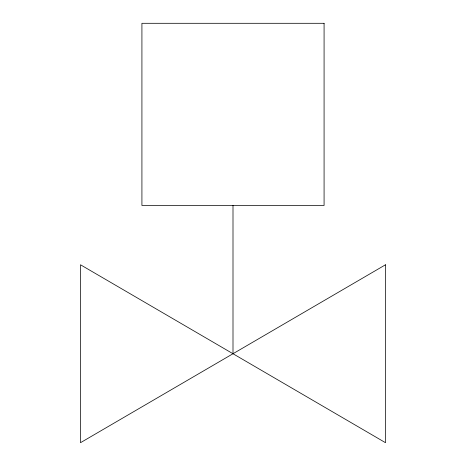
<?xml version="1.0" encoding="UTF-8"?>
<svg xmlns="http://www.w3.org/2000/svg" width="466" height="466" viewBox="0 0 466 466"><rect width="100%" height="100%" fill="white"/><g stroke="black" fill="none" stroke-linecap="round" stroke-linejoin="round"><path stroke-width="0.7" d="M233 205.465L233 353.735M385.51 264.77L80.49 442.7L80.49 264.77L385.51 442.7L385.51 264.77M324.08 23.3L141.92 23.3L141.92 205.465L324.08 205.465L324.08 23.3"/></g></svg>
